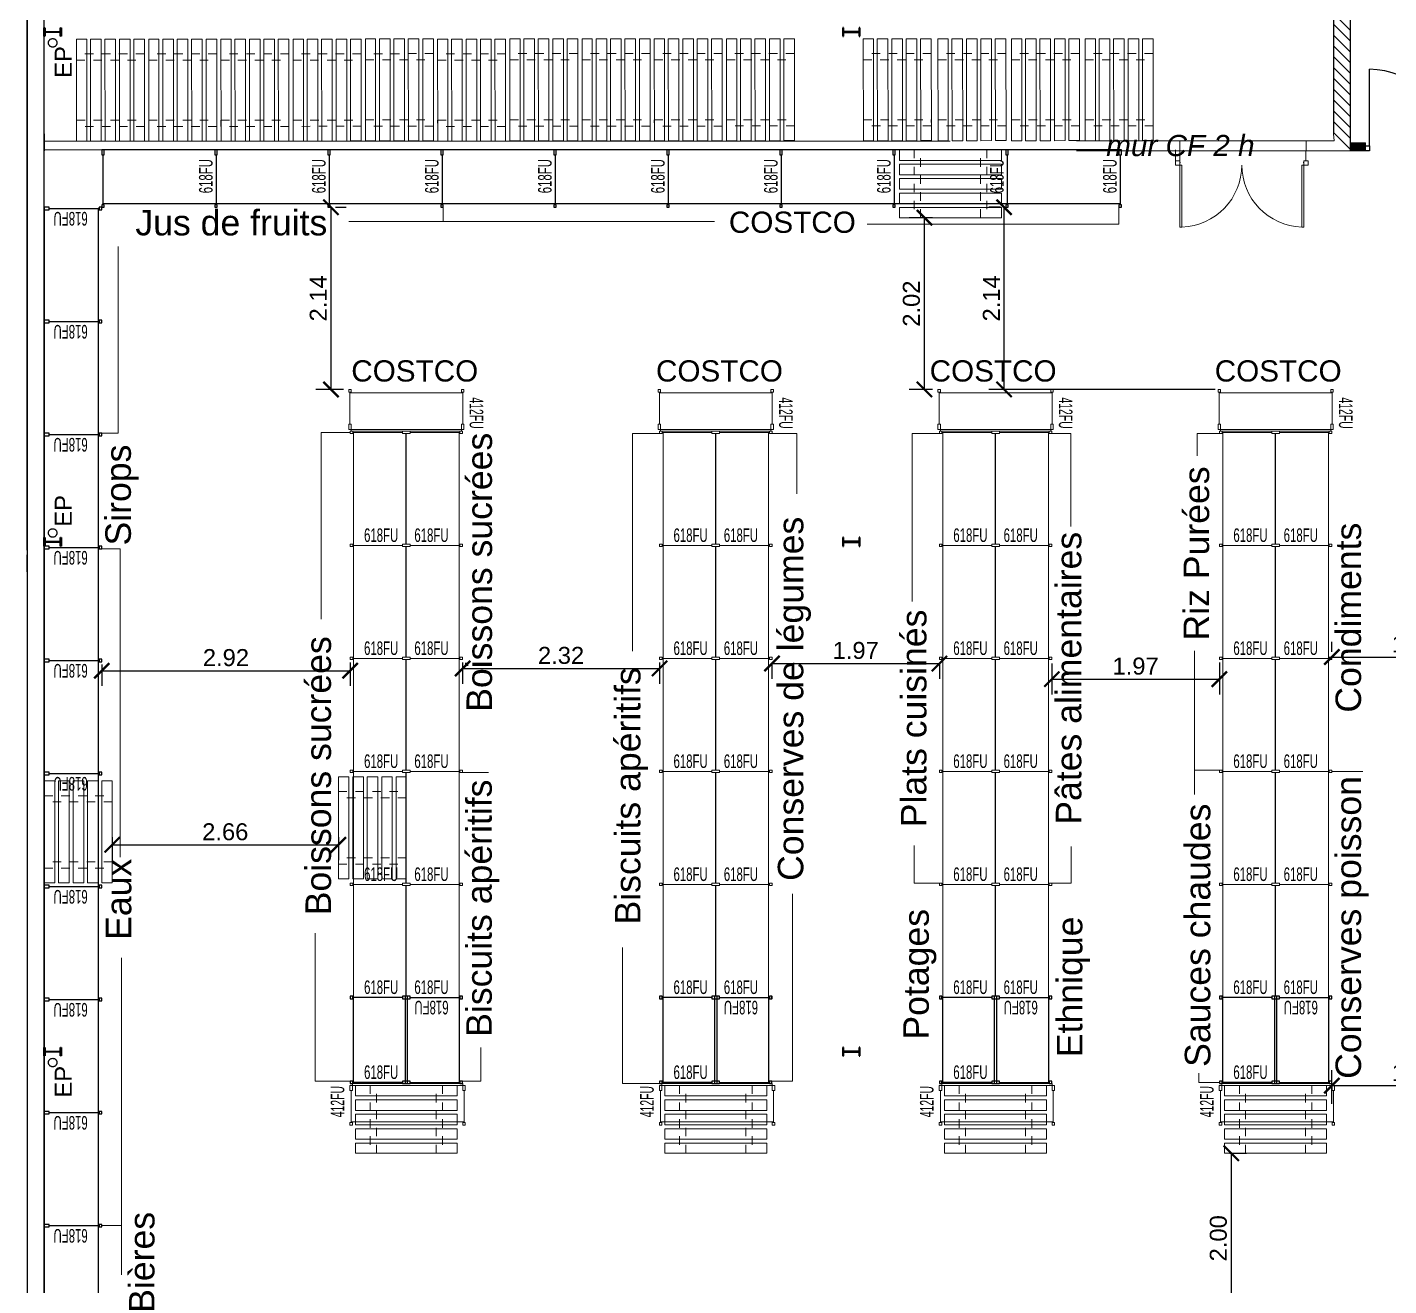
# Model space of a CAD drawing. Header units: millimetres. Extents: x 15590 to 15992, y 1055 to 1132.
# Drawn here: x 15840.9 to 15856.93, y 1093.7 to 1108.51 of the extents above; entities that cross this region are included whole.
import ezdxf
from ezdxf.enums import TextEntityAlignment as Align

# ---------------------------------------------------------------- set-up
doc = ezdxf.new("R2010")
doc.units = ezdxf.units.MM
doc.header["$MEASUREMENT"] = 0
doc.linetypes.add('CACHE2', pattern=[0.1875, 0.125, -0.0625])
doc.linetypes.add('Tirets', pattern=[0.004586, 0.002822, -0.001764])
doc.layers.get('0').update_dxf_attribs({"lineweight": 9})
doc.layers.add('DM cloison', color=7, linetype='Continuous', lineweight=9)
doc.layers.add('DM porte', color=7, linetype='Continuous', lineweight=9)
for name, color, linetype in [('EP', 7, 'Continuous'), ('FAMILLES', 8, 'Continuous'), ('GOND', 6, 'Continuous'), ('gondole', 6, 'Continuous'), ('Gondoles.VETTI', 7, 'Continuous'), ('Mobilier', 252, 'Continuous'), ('murs exterieurs.P', 7, 'Continuous'), ('murs interieurs.P', 7, 'Continuous'), ('structure', 7, 'Continuous'), ('texte.VETTI', 7, 'Continuous')]:
    doc.layers.add(name, color=color, linetype=linetype)
doc.layers.add('FACADES_Stylo_No__88', color=7, linetype='Continuous', lineweight=9, true_color=0xfb03ff)
doc.styles.add('Arial', font='arial.ttf')
doc.styles.add('Arial Narrow', font='ARIALN.TTF', dxfattribs={"height": 0.3})
doc.styles.add('GENERATED_STYLE_2', font='')
doc.styles.add('GENERATED_STYLE_3', font='')
doc.styles.get("Standard").update_dxf_attribs({"font": 'swiss.ttf', "height": 0.2})
doc.styles.add('STYLE_GENERE_1', font='arial.ttf')
doc.styles.get('GENERATED_STYLE_2').set_extended_font_data('Arial Occidental')
doc.styles.get('GENERATED_STYLE_3').set_extended_font_data('Arial Occidental', italic=True)
doc.dimstyles.get("Standard").update_dxf_attribs({"dimtxt": 0.2, "dimasz": 0.18, "dimexe": 0.18, "dimexo": 0.0625, "dimgap": 0.05, "dimtad": 1, "dimzin": 4, "dimdsep": 46, "dimtxsty": 'Standard', "dimblk": 'ARCHTICK', "dimcen": 0.09, "dimadec": 0, "dimazin": 0, "dimtfac": 1, "dimtofl": 0, "dimtmove": 0, "dimatfit": 3, "dimfxl": 1, "dimtolj": 1, "dimtzin": 0, "dimarcsym": 0})

# ---------------------------------------------------------------- blocks, each defined once
blk = doc.blocks.new('*U48')
at = {"layer": 'DM cloison'}
blk.add_hatch(color=2, dxfattribs=at).paths.add_polyline_path([(0, 96), (0, 0), (177, 0), (177, 96)])
blk.add_lwpolyline([(0, 0), (177, 0), (177, 96), (0, 96)], close=True, dxfattribs=at)
blk = doc.blocks.new('2P618X133')
at = {"color": 6}
for points in [[(-0.621, 1.345), (-0.631, 1.345), (-0.631, 1.36), (-0.662, 1.36), (-0.662, 1.33), (-0.631, 1.33), (-0.631, 1.345), (-0.621, 1.345)], [(-0.045, 1.345), (-0.621, 1.345)], [(-0.621, 0.015), (-0.621, 1.345)], [(0.045, 1.345), (0.621, 1.345)], [(0.621, 1.345), (0.631, 1.345), (0.631, 1.36), (0.662, 1.36), (0.662, 1.33), (0.631, 1.33), (0.631, 1.345), (0.621, 1.345)], [(0.621, 0.015), (0.621, 1.345)], [(-0.621, 0.015), (-0.631, 0.015), (-0.631, 0.03), (-0.662, 0.03), (-0.662, 0), (-0.631, 0), (-0.631, 0.015), (-0.621, 0.015)], [(-0.045, 0.015), (-0.621, 0.015)], [(0.045, 0.015), (0.621, 0.015)], [(0.621, 0.015), (0.631, 0.015), (0.631, 0.03), (0.662, 0.03), (0.662, 0), (0.631, 0), (0.631, 0.015), (0.621, 0.015)]]:
    blk.add_lwpolyline(points, dxfattribs=at)
for points in [[(-0.045, 1.33), (0.045, 1.33), (0.045, 1.36), (-0.045, 1.36)], [(-0.045, 0), (0.045, 0), (0.045, 0.03), (-0.045, 0.03)]]:
    blk.add_lwpolyline(points, close=True, dxfattribs=at)
at = {"color": 7, "lineweight": 25}
blk.add_lwpolyline([(0, 0.03), (0, 1.33)], dxfattribs=at)
blk.add_lwpolyline([(0, 0.03), (0, 1.33)], dxfattribs=at)
at = {"color": 151, "lineweight": 15, "width": 0.6}
for p in [(-0.095, 0.135), (0.497, 0.135)]:
    blk.add_text('618FU', height=0.16, dxfattribs=at).set_placement(p, align=Align.MIDDLE_RIGHT)
blk = doc.blocks.new('_ArchTick')
at = {"color": 0, "linetype": 'ByBlock', "const_width": 0.15}
blk.add_lwpolyline([(-0.5, -0.5), (0.5, 0.5)], dxfattribs=at)
blk = doc.blocks.new('*D353')
at = {"color": 0, "lineweight": -2, "transparency": 16777216}
for p, q in [((15856.257, 1095.839), (15856.257, 1096.233)), ((15858.213, 1095.839), (15858.213, 1096.233)), ((15856.257, 1096.053), (15858.213, 1096.053))]:
    blk.add_line(p, q, dxfattribs=at)
at = {"layer": 'DEFPOINTS', "color": 0, "transparency": 16777216}
for p in [(15858.213, 1096.053), (15856.257, 1095.776), (15858.213, 1095.776)]:
    blk.add_point(p, dxfattribs=at)
at = {"color": 0, "lineweight": -2, "transparency": 16777216, "xscale": 0.18, "yscale": 0.18, "zscale": 0.18, "rotation": 180}
blk.add_blockref('_ArchTick', (15856.257, 1096.053), dxfattribs=at)
at = {"color": 0, "lineweight": -2, "transparency": 16777216, "xscale": 0.18, "yscale": 0.18, "zscale": 0.18}
blk.add_blockref('_ArchTick', (15858.213, 1096.053), dxfattribs=at)
at = {"color": 0, "transparency": 16777216, "insert": (15857.235, 1096.205), "char_height": 0.2, "attachment_point": 5}
blk.add_mtext('\\A1;1.96', dxfattribs=at)
blk = doc.blocks.new('*U16')
at = {"layer": 'DM porte'}
for p, q in [((0, 0), (-50, 0)), ((0, -50), (0, 0)), ((-1560, 0), (-1510, 0)), ((-1560, -50), (-1560, 0)), ((-1510, -50), (-1560, -50)), ((-1510, 0), (-1510, -50)), ((-1510, -15), (-1505, -15)), ((-1505, -25), (-1510, -25)), ((-1510, -50), (-1510, -780)), ((-1510, -50), (-1485, -50)), ((-1505, -15), (-1505, -25)), ((-1485, -50), (-1485, -780)), ((-75, -50), (-75, -780)), ((-50, -50), (-75, -50)), ((-50, -15), (-55, -15)), ((-55, -15), (-55, -25)), ((-55, -25), (-50, -25)), ((-50, 0), (-50, -50)), ((-50, -50), (-50, -780)), ((-50, -50), (0, -50)), ((-1485, -780), (-1510, -780)), ((-75, -780), (-50, -780))]:
    blk.add_line(p, q, dxfattribs=at)
for centre, start, end in [((-1510, -50), 271.9626, 0), ((-50, -50), 180, 268.0374)]:
    blk.add_arc(centre, 730, start, end, dxfattribs=at)
blk = doc.blocks.new('A$C29413FD8')
at = {"layer": 'Mobilier', "color": 34, "linetype": 'Continuous', "lineweight": 9}
for p, q in [((0.125, 1.2), (0, 1.2)), ((0, 1.2), (0, 0)), ((0.125, 1.2), (0.125, 0)), ((0.295, 1.2), (0.17, 1.2)), ((0.17, 1.2), (0.17, 0)), ((0.295, 1.2), (0.295, 0)), ((0.465, 1.2), (0.34, 1.2)), ((0.34, 1.2), (0.34, 0)), ((0.465, 1.2), (0.465, 0)), ((0.635, 1.2), (0.51, 1.2)), ((0.51, 1.2), (0.51, 0)), ((0.635, 1.2), (0.635, 0)), ((0.8, 1.2), (0.68, 1.2)), ((0.68, 1.2), (0.68, 0)), ((0.8, 0), (0.8, 1.2)), ((0, 0), (0.125, 0)), ((0.17, 0), (0.295, 0)), ((0.34, 0), (0.465, 0)), ((0.51, 0), (0.635, 0)), ((0.68, 0), (0.8, 0))]:
    blk.add_line(p, q, dxfattribs=at)
at = {"layer": 'Mobilier', "color": 34, "linetype": 'CACHE2', "lineweight": 9, "ltscale": 0.8}
for points in [[(0, 1.027), (0.8, 1.027), (0.8, 0.953), (0, 0.953)], [(0, 0.173), (0.8, 0.173), (0.8, 0.247), (0, 0.247)]]:
    blk.add_lwpolyline(points, close=True, dxfattribs=at)
blk = doc.blocks.new('A$C72C830AC')
at = {"layer": 'GOND', "color": 7, "lineweight": 25}
blk.add_lwpolyline([(0, 1.03), (0, 0.03)], dxfattribs=at)
at = {"layer": 'GOND'}
for points in [[(0.06, 1.03), (0, 1.03), (0, 1), (0.06, 1)], [(0.06, 0.03), (0, 0.03), (0, 0), (0.06, 0)]]:
    blk.add_lwpolyline(points, close=True, dxfattribs=at)
for points in [[(0.06, 1.015), (0.636, 1.015)], [(0.636, 1.015), (0.646, 1.015), (0.646, 1), (0.676, 1), (0.676, 1.03), (0.646, 1.03), (0.646, 1.015), (0.636, 1.015)], [(0.636, 1.015), (0.636, 0.015)], [(0.06, 0.015), (0.636, 0.015)], [(0.636, 0.015), (0.646, 0.015), (0.646, 0), (0.676, 0), (0.676, 0.03), (0.646, 0.03), (0.646, 0.015), (0.636, 0.015)]]:
    blk.add_lwpolyline(points, dxfattribs=at)
at = {"color": 151, "lineweight": 15, "width": 0.6}
blk.add_text('618FU', height=0.16, rotation=180, dxfattribs=at).set_placement((0.11, 0.895), align=Align.MIDDLE_RIGHT)
blk = doc.blocks.new('M618FU-1330')
for points in [[(-0.637, 1.345), (-0.647, 1.345), (-0.647, 1.36), (-0.677, 1.36), (-0.677, 1.33), (-0.647, 1.33), (-0.647, 1.345), (-0.637, 1.345)], [(-0.06, 1.345), (-0.637, 1.345)], [(-0.636, 0.015), (-0.636, 1.345)], [(-0.637, 0.015), (-0.647, 0.015), (-0.647, 0.03), (-0.677, 0.03), (-0.677, 0), (-0.647, 0), (-0.647, 0.015), (-0.637, 0.015)], [(-0.06, 0.015), (-0.637, 0.015)]]:
    blk.add_lwpolyline(points)
for points in [[(-0.06, 1.33), (0, 1.33), (0, 1.36), (-0.06, 1.36)], [(-0.06, 0), (0, 0), (0, 0.03), (-0.06, 0.03)]]:
    blk.add_lwpolyline(points, close=True)
at = {"color": 7, "lineweight": 25}
blk.add_lwpolyline([(0, 0.03), (0, 1.33)], dxfattribs=at)
at = {"color": 151, "lineweight": 15, "width": 0.6}
blk.add_text('618FU', height=0.16, dxfattribs=at).set_placement((-0.11, 0.135), align=Align.MIDDLE_RIGHT)
blk = doc.blocks.new('*D375')
at = {"color": 0, "lineweight": -2, "transparency": 16777216}
for p, q in [((15852.357, 1106.39), (15852.22, 1106.39)), ((15852.4, 1104.246), (15852.4, 1106.39)), ((15854.883, 1104.246), (15852.22, 1104.246))]:
    blk.add_line(p, q, dxfattribs=at)
at = {"layer": 'DEFPOINTS', "color": 0, "transparency": 16777216}
for p in [(15852.4, 1106.39), (15852.42, 1106.39), (15854.946, 1104.246)]:
    blk.add_point(p, dxfattribs=at)
at = {"color": 0, "lineweight": -2, "transparency": 16777216, "xscale": 0.18, "yscale": 0.18, "zscale": 0.18}
for p, rotation in [((15852.4, 1106.39), 90), ((15852.4, 1104.246), 270)]:
    blk.add_blockref('_ArchTick', p, dxfattribs=dict(at, rotation=rotation))
at = {"color": 0, "transparency": 16777216, "insert": (15852.25, 1105.318), "char_height": 0.2, "attachment_point": 5, "rotation": 90}
blk.add_mtext('\\A1;2.14', dxfattribs=at)
blk = doc.blocks.new('*D378')
at = {"color": 0, "lineweight": -2, "transparency": 16777216}
for p, q in [((15844.478, 1106.39), (15844.478, 1104.246)), ((15844.532, 1106.39), (15844.658, 1106.39)), ((15844.624, 1104.246), (15844.298, 1104.246))]:
    blk.add_line(p, q, dxfattribs=at)
at = {"layer": 'DEFPOINTS', "color": 0, "transparency": 16777216}
for p in [(15844.47, 1106.39), (15844.478, 1104.246), (15844.687, 1104.246)]:
    blk.add_point(p, dxfattribs=at)
at = {"color": 0, "lineweight": -2, "transparency": 16777216, "xscale": 0.18, "yscale": 0.18, "zscale": 0.18}
for p, rotation in [((15844.478, 1106.39), 90), ((15844.478, 1104.246), 270)]:
    blk.add_blockref('_ArchTick', p, dxfattribs=dict(at, rotation=rotation))
at = {"color": 0, "transparency": 16777216, "insert": (15844.328, 1105.318), "char_height": 0.2, "attachment_point": 5, "rotation": 90}
blk.add_mtext('\\A1;2.14', dxfattribs=at)
blk = doc.blocks.new('*D358')
at = {"color": 0, "lineweight": -2, "transparency": 16777216}
for p, q in [((15844.704, 1101.034), (15844.704, 1100.756)), ((15841.78, 1101.008), (15841.78, 1100.756)), ((15841.78, 1100.936), (15844.704, 1100.936))]:
    blk.add_line(p, q, dxfattribs=at)
at = {"layer": 'DEFPOINTS', "color": 0, "transparency": 16777216}
for p in [(15841.78, 1101.07), (15844.704, 1101.096), (15844.704, 1100.936)]:
    blk.add_point(p, dxfattribs=at)
at = {"color": 0, "lineweight": -2, "transparency": 16777216, "xscale": 0.18, "yscale": 0.18, "zscale": 0.18, "rotation": 180}
blk.add_blockref('_ArchTick', (15841.78, 1100.936), dxfattribs=at)
at = {"color": 0, "lineweight": -2, "transparency": 16777216, "xscale": 0.18, "yscale": 0.18, "zscale": 0.18}
blk.add_blockref('_ArchTick', (15844.704, 1100.936), dxfattribs=at)
at = {"color": 0, "transparency": 16777216, "insert": (15843.242, 1101.089), "char_height": 0.2, "attachment_point": 5}
blk.add_mtext('\\A1;2.92', dxfattribs=at)
blk = doc.blocks.new('*D359')
at = {"color": 0, "lineweight": -2, "transparency": 16777216}
for p, q in [((15846.027, 1101.034), (15846.027, 1100.782)), ((15848.345, 1101.034), (15848.345, 1100.782)), ((15846.027, 1100.962), (15848.345, 1100.962))]:
    blk.add_line(p, q, dxfattribs=at)
at = {"layer": 'DEFPOINTS', "color": 0, "transparency": 16777216}
for p in [(15846.027, 1101.096), (15848.345, 1101.096), (15848.345, 1100.962)]:
    blk.add_point(p, dxfattribs=at)
at = {"color": 0, "lineweight": -2, "transparency": 16777216, "xscale": 0.18, "yscale": 0.18, "zscale": 0.18, "rotation": 180}
blk.add_blockref('_ArchTick', (15846.027, 1100.962), dxfattribs=at)
at = {"color": 0, "lineweight": -2, "transparency": 16777216, "xscale": 0.18, "yscale": 0.18, "zscale": 0.18}
blk.add_blockref('_ArchTick', (15848.345, 1100.962), dxfattribs=at)
at = {"color": 0, "transparency": 16777216, "insert": (15847.186, 1101.115), "char_height": 0.2, "attachment_point": 5}
blk.add_mtext('\\A1;2.32', dxfattribs=at)
blk = doc.blocks.new('*D360')
at = {"color": 0, "lineweight": -2, "transparency": 16777216}
for p, q in [((15849.668, 1101.034), (15849.668, 1100.84)), ((15849.668, 1101.02), (15851.639, 1101.02)), ((15851.639, 1101.019), (15851.639, 1100.84))]:
    blk.add_line(p, q, dxfattribs=at)
at = {"layer": 'DEFPOINTS', "color": 0, "transparency": 16777216}
for p in [(15849.668, 1101.096), (15851.639, 1101.081), (15851.639, 1101.02)]:
    blk.add_point(p, dxfattribs=at)
at = {"color": 0, "lineweight": -2, "transparency": 16777216, "xscale": 0.18, "yscale": 0.18, "zscale": 0.18, "rotation": 180}
blk.add_blockref('_ArchTick', (15849.668, 1101.02), dxfattribs=at)
at = {"color": 0, "lineweight": -2, "transparency": 16777216, "xscale": 0.18, "yscale": 0.18, "zscale": 0.18}
blk.add_blockref('_ArchTick', (15851.639, 1101.02), dxfattribs=at)
at = {"color": 0, "transparency": 16777216, "insert": (15850.654, 1101.173), "char_height": 0.2, "attachment_point": 5}
blk.add_mtext('\\A1;1.97', dxfattribs=at)
blk = doc.blocks.new('*D361')
at = {"color": 0, "lineweight": -2, "transparency": 16777216}
for p, q in [((15852.962, 1101.019), (15852.962, 1100.656)), ((15854.934, 1101.034), (15854.934, 1100.656)), ((15852.962, 1100.836), (15854.934, 1100.836))]:
    blk.add_line(p, q, dxfattribs=at)
at = {"layer": 'DEFPOINTS', "color": 0, "transparency": 16777216}
for p in [(15852.962, 1101.081), (15854.934, 1101.096), (15854.934, 1100.836)]:
    blk.add_point(p, dxfattribs=at)
at = {"color": 0, "lineweight": -2, "transparency": 16777216, "xscale": 0.18, "yscale": 0.18, "zscale": 0.18, "rotation": 180}
blk.add_blockref('_ArchTick', (15852.962, 1100.836), dxfattribs=at)
at = {"color": 0, "lineweight": -2, "transparency": 16777216, "xscale": 0.18, "yscale": 0.18, "zscale": 0.18}
blk.add_blockref('_ArchTick', (15854.934, 1100.836), dxfattribs=at)
at = {"color": 0, "transparency": 16777216, "insert": (15853.948, 1100.989), "char_height": 0.2, "attachment_point": 5}
blk.add_mtext('\\A1;1.97', dxfattribs=at)
blk = doc.blocks.new('*D362')
at = {"color": 0, "lineweight": -2, "transparency": 16777216}
for p, q in [((15856.257, 1101.159), (15856.257, 1101.276)), ((15858.213, 1101.159), (15858.213, 1101.276)), ((15856.257, 1101.096), (15858.213, 1101.096))]:
    blk.add_line(p, q, dxfattribs=at)
at = {"layer": 'DEFPOINTS', "color": 0, "transparency": 16777216}
for p in [(15856.257, 1101.096), (15858.213, 1101.096), (15858.213, 1101.096)]:
    blk.add_point(p, dxfattribs=at)
at = {"color": 0, "lineweight": -2, "transparency": 16777216, "xscale": 0.18, "yscale": 0.18, "zscale": 0.18, "rotation": 180}
blk.add_blockref('_ArchTick', (15856.257, 1101.096), dxfattribs=at)
at = {"color": 0, "lineweight": -2, "transparency": 16777216, "xscale": 0.18, "yscale": 0.18, "zscale": 0.18}
blk.add_blockref('_ArchTick', (15858.213, 1101.096), dxfattribs=at)
at = {"color": 0, "transparency": 16777216, "insert": (15857.235, 1101.249), "char_height": 0.2, "attachment_point": 5}
blk.add_mtext('\\A1;1.96', dxfattribs=at)
blk = doc.blocks.new('*D365')
at = {"color": 0, "lineweight": -2, "transparency": 16777216}
for p, q in [((15841.903, 1098.975), (15841.903, 1098.707)), ((15844.565, 1098.975), (15844.565, 1098.707)), ((15841.903, 1098.887), (15844.565, 1098.887))]:
    blk.add_line(p, q, dxfattribs=at)
at = {"layer": 'DEFPOINTS', "color": 0, "transparency": 16777216}
for p in [(15841.903, 1099.038), (15844.565, 1099.038), (15844.565, 1098.887)]:
    blk.add_point(p, dxfattribs=at)
at = {"color": 0, "lineweight": -2, "transparency": 16777216, "xscale": 0.18, "yscale": 0.18, "zscale": 0.18, "rotation": 180}
blk.add_blockref('_ArchTick', (15841.903, 1098.887), dxfattribs=at)
at = {"color": 0, "lineweight": -2, "transparency": 16777216, "xscale": 0.18, "yscale": 0.18, "zscale": 0.18}
blk.add_blockref('_ArchTick', (15844.565, 1098.887), dxfattribs=at)
at = {"color": 0, "transparency": 16777216, "insert": (15843.234, 1099.039), "char_height": 0.2, "attachment_point": 5}
blk.add_mtext('\\A1;2.66', dxfattribs=at)
blk = doc.blocks.new('TG412')
at = {"layer": 'FACADES_Stylo_No__88', "linetype": 'Continuous'}
for p, q in [((-0.02, 0.678), (-0.08, 0.678)), ((-0.08, 0.649), (-0.08, 0.678)), ((-0.08, 0.649), (-0.02, 0.649)), ((-0.02, 0.649), (-0.02, 0.678)), ((0, 0.649), (-0.02, 0.649)), ((-0.02, 0.649), (-0.02, -0.649)), ((0, 0.649), (0, -0.649)), ((-0.08, -0.678), (-0.08, -0.649)), ((-0.08, -0.649), (-0.02, -0.649)), ((-0.02, -0.678), (-0.08, -0.678)), ((-0.02, -0.649), (-0.02, -0.678)), ((-0.02, -0.649), (0, -0.649))]:
    blk.add_line(p, q, dxfattribs=at)
at = {"layer": 'FACADES_Stylo_No__88', "linetype": 'Continuous', "flags": 128}
for points in [[(-0.45, 0.664), (-0.459, 0.664), (-0.459, 0.649), (-0.489, 0.649), (-0.489, 0.678), (-0.459, 0.678), (-0.459, 0.664)], [(-0.45, -0.664), (-0.459, -0.664), (-0.459, -0.678), (-0.489, -0.678), (-0.489, -0.649), (-0.459, -0.649), (-0.459, -0.664)]]:
    blk.add_lwpolyline(points, close=True, dxfattribs=at)
for points in [[(-0.08, 0.664), (-0.45, 0.664)], [(-0.449, 0.664), (-0.449, -0.664)], [(-0.08, -0.664), (-0.45, -0.664)]]:
    blk.add_lwpolyline(points, dxfattribs=at)
at = {"color": 151, "linetype": 'Continuous', "insert": (-0.028, 0.824), "char_height": 0.15965, "attachment_point": 6, "style": 'STYLE_GENERE_1'}
blk.add_mtext('\\A1;{\\W0.550000x;\\fArial|b0|i0|c0|p34;412FU}', dxfattribs=at)
blk = doc.blocks.new('*D397')
at = {"color": 0, "lineweight": -2, "transparency": 16777216}
for p, q in [((15855.058, 1095.256), (15855.254, 1095.256)), ((15855.074, 1095.256), (15855.074, 1093.256)), ((15855.01, 1093.256), (15855.254, 1093.256))]:
    blk.add_line(p, q, dxfattribs=at)
at = {"layer": 'DEFPOINTS', "color": 0, "transparency": 16777216}
for p in [(15854.996, 1095.256), (15854.947, 1093.256), (15855.074, 1093.256)]:
    blk.add_point(p, dxfattribs=at)
at = {"color": 0, "lineweight": -2, "transparency": 16777216, "xscale": 0.18, "yscale": 0.18, "zscale": 0.18}
for p, rotation in [((15855.074, 1095.256), 90), ((15855.074, 1093.256), 270)]:
    blk.add_blockref('_ArchTick', p, dxfattribs=dict(at, rotation=rotation))
at = {"color": 0, "transparency": 16777216, "insert": (15854.922, 1094.256), "char_height": 0.2, "attachment_point": 5, "rotation": 90}
blk.add_mtext('\\A1;2.00', dxfattribs=at)
blk = doc.blocks.new('*D401')
at = {"color": 0, "lineweight": -2, "transparency": 16777216}
for p, q in [((15851.559, 1106.267), (15851.283, 1106.267)), ((15851.463, 1104.246), (15851.463, 1106.267)), ((15851.559, 1104.246), (15851.283, 1104.246))]:
    blk.add_line(p, q, dxfattribs=at)
at = {"layer": 'DEFPOINTS', "color": 0, "transparency": 16777216}
for p in [(15851.463, 1106.267), (15851.622, 1106.267), (15851.622, 1104.246)]:
    blk.add_point(p, dxfattribs=at)
at = {"color": 0, "lineweight": -2, "transparency": 16777216, "xscale": 0.18, "yscale": 0.18, "zscale": 0.18}
for p, rotation in [((15851.463, 1106.267), 90), ((15851.463, 1104.246), 270)]:
    blk.add_blockref('_ArchTick', p, dxfattribs=dict(at, rotation=rotation))
at = {"color": 0, "transparency": 16777216, "insert": (15851.31, 1105.256), "char_height": 0.2, "attachment_point": 5, "rotation": 90}
blk.add_mtext('\\A1;2.02', dxfattribs=at)

msp = doc.modelspace()

# ---------------------------------------------------------------- hatches: boundary and pattern name
at = {"layer": 'murs interieurs.P', "linetype": 'Continuous', "ltscale": 1000}
h = msp.add_hatch(dxfattribs=at)
h.set_pattern_fill('BRIQUES_DE_PAREMENT_0005', color=256, scale=0.1, angle=90, style=0, pattern_type=2)
h.set_pattern_definition([(135, (15832.56519, 1074.85421), (-0.06363961, -0.06363961), [])])
h.paths.add_polyline_path([(15856.478, 1107.054), (15856.478, 1115.353), (15856.278, 1115.353), (15856.278, 1107.254)], flags=0)

# ---------------------------------------------------------------- linework, layer by layer
for p, q in [((15850.97, 1107.169), (15841.103, 1107.169)), ((15850.97, 1107.169), (15851.765, 1107.169)), ((15856.285, 1107.17), (15853.254, 1107.17)), ((15854.468, 1106.937), (15854.468, 1107.169)), ((15855.957, 1107.17), (15855.953, 1106.937)), ((15856.278, 1107.254), (15856.285, 1107.17)), ((15851.715, 1107.067), (15841.103, 1107.067)), ((15853.252, 1107.054), (15856.478, 1107.054)), ((15854.418, 1106.937), (15854.418, 1107.067)), ((15856.478, 1107.054), (15856.278, 1107.054)), ((15856.478, 1107.054), (15856.478, 1107.054)), ((15845.8, 1106.39), (15845.8, 1106.222)), ((15853.75, 1106.39), (15853.75, 1106.191)), ((15845.8, 1106.222), (15844.689, 1106.222)), ((15845.8, 1106.222), (15848.991, 1106.222)), ((15853.75, 1106.191), (15850.788, 1106.191)), ((15841.975, 1103.73), (15841.975, 1105.929)), ((15844.704, 1103.741), (15844.361, 1103.741)), ((15844.361, 1103.741), (15844.361, 1101.541)), ((15841.75, 1103.73), (15841.975, 1103.73)), ((15848.345, 1103.726), (15848.026, 1103.726)), ((15848.026, 1103.726), (15848.026, 1101.164)), ((15849.668, 1103.726), (15849.962, 1103.726)), ((15849.962, 1103.726), (15849.962, 1103.019)), ((15851.639, 1103.726), (15851.32, 1103.726)), ((15851.32, 1103.726), (15851.32, 1101.752)), ((15852.962, 1103.726), (15853.185, 1103.726)), ((15853.185, 1103.726), (15853.185, 1102.633)), ((15854.934, 1103.726), (15854.672, 1103.726)), ((15854.672, 1103.726), (15854.672, 1103.463)), ((15841.78, 1102.37), (15841.996, 1102.37)), ((15841.996, 1102.37), (15841.996, 1098.743)), ((15854.643, 1099.766), (15854.643, 1101.168)), ((15854.643, 1101.168), (15854.643, 1099.48)), ((15846.012, 1099.736), (15846.331, 1099.736)), ((15854.934, 1099.766), (15854.643, 1099.766)), ((15856.257, 1099.751), (15856.621, 1099.751)), ((15851.34, 1098.436), (15851.34, 1098.878)), ((15853.19, 1098.436), (15853.19, 1098.867)), ((15849.909, 1096.106), (15849.909, 1098.309)), ((15851.639, 1098.436), (15851.34, 1098.436)), ((15852.962, 1098.436), (15853.19, 1098.436)), ((15844.294, 1096.106), (15844.294, 1097.847)), ((15847.91, 1096.076), (15847.91, 1097.679)), ((15842.013, 1094.405), (15842.013, 1097.558)), ((15846.24, 1096.106), (15846.24, 1096.502)), ((15844.719, 1096.106), (15844.294, 1096.106)), ((15846.027, 1096.106), (15846.24, 1096.106)), ((15848.345, 1096.076), (15847.91, 1096.076)), ((15849.668, 1096.106), (15849.909, 1096.106)), ((15854.692, 1096.091), (15854.692, 1096.2)), ((15854.934, 1096.091), (15854.692, 1096.091)), ((15841.78, 1094.405), (15842.013, 1094.405)), ((15842.013, 1094.405), (15842.013, 1093.825))]:
    msp.add_line(p, q)
at = {"layer": 'EP', "linetype": 'Tirets', "ltscale": 1000}
for centre in [(15841.203, 1108.325), (15841.203, 1102.557), (15841.203, 1096.324)]:
    msp.add_circle(centre, 0.05, dxfattribs=at)
at = {"layer": 'Gondoles.VETTI', "linetype": 'Continuous', "ltscale": 1000}
for p, q in [((15841.103, 1106.054), (15841.103, 1071.474)), ((15841.103, 1071.474), (15841.103, 1106.054))]:
    msp.add_line(p, q, dxfattribs=at)
at = {"layer": 'murs exterieurs.P', "linetype": 'Continuous', "ltscale": 1000}
for p, q in [((15856.699, 1107.114), (15856.699, 1108.014)), ((15856.639, 1107.114), (15856.699, 1107.114)), ((15856.699, 1107.114), (15856.699, 1107.054)), ((15856.699, 1107.054), (15856.639, 1107.054))]:
    msp.add_line(p, q, dxfattribs=at)
at = {"layer": 'murs exterieurs.P', "linetype": 'Continuous', "ltscale": 1000, "flags": 128}
for points in [[(15840.903, 1115.353), (15840.903, 1070.704)], [(15841.103, 1070.704), (15841.103, 1115.353)]]:
    msp.add_lwpolyline(points, dxfattribs=at)
at = {"layer": 'murs exterieurs.P', "linetype": 'Continuous', "ltscale": 1000}
msp.add_arc((15856.699, 1107.114), 0.9, 0, 90, dxfattribs=at)
at = {"layer": 'murs interieurs.P', "linetype": 'Continuous', "ltscale": 1000, "flags": 128}
for points in [[(15856.278, 1115.353), (15856.278, 1107.254)], [(15856.478, 1107.054), (15856.478, 1115.353)], [(15840.903, 1102.355), (15840.903, 1111.956)], [(15841.103, 1107.254), (15841.103, 1107.054)], [(15840.903, 1102.1), (15840.903, 1102.3)]]:
    msp.add_lwpolyline(points, dxfattribs=at)
at = {"layer": 'structure', "color": 160, "linetype": 'Continuous', "lineweight": 35, "ltscale": 1000}
for p, q in [((15841.103, 1108.503), (15841.112, 1108.503)), ((15841.103, 1108.403), (15841.103, 1108.503)), ((15841.112, 1108.403), (15841.103, 1108.403)), ((15841.112, 1108.503), (15841.112, 1108.462)), ((15841.112, 1108.445), (15841.112, 1108.403)), ((15841.117, 1108.456), (15841.289, 1108.456)), ((15841.289, 1108.451), (15841.117, 1108.451)), ((15841.295, 1108.462), (15841.295, 1108.503)), ((15841.295, 1108.503), (15841.303, 1108.503)), ((15841.295, 1108.403), (15841.295, 1108.445)), ((15841.303, 1108.403), (15841.295, 1108.403)), ((15841.303, 1108.503), (15841.303, 1108.403)), ((15850.512, 1108.503), (15850.503, 1108.503)), ((15850.503, 1108.503), (15850.503, 1108.403)), ((15850.503, 1108.403), (15850.512, 1108.403)), ((15850.512, 1108.462), (15850.512, 1108.503)), ((15850.512, 1108.403), (15850.512, 1108.445)), ((15850.689, 1108.456), (15850.517, 1108.456)), ((15850.517, 1108.451), (15850.689, 1108.451)), ((15850.703, 1108.503), (15850.695, 1108.503)), ((15850.695, 1108.503), (15850.695, 1108.462)), ((15850.695, 1108.445), (15850.695, 1108.403)), ((15850.695, 1108.403), (15850.703, 1108.403)), ((15850.703, 1108.403), (15850.703, 1108.503)), ((15841.103, 1102.503), (15841.112, 1102.503)), ((15841.103, 1102.403), (15841.103, 1102.503)), ((15841.112, 1102.503), (15841.112, 1102.461)), ((15841.295, 1102.461), (15841.295, 1102.503)), ((15841.295, 1102.503), (15841.303, 1102.503)), ((15841.303, 1102.503), (15841.303, 1102.403)), ((15850.512, 1102.503), (15850.503, 1102.503)), ((15850.503, 1102.503), (15850.503, 1102.403)), ((15850.512, 1102.461), (15850.512, 1102.503)), ((15850.703, 1102.503), (15850.695, 1102.503)), ((15850.695, 1102.503), (15850.695, 1102.461)), ((15850.703, 1102.403), (15850.703, 1102.503)), ((15841.112, 1102.403), (15841.103, 1102.403)), ((15841.112, 1102.444), (15841.112, 1102.403)), ((15841.117, 1102.455), (15841.289, 1102.455)), ((15841.289, 1102.45), (15841.117, 1102.45)), ((15841.295, 1102.403), (15841.295, 1102.444)), ((15841.303, 1102.403), (15841.295, 1102.403)), ((15850.503, 1102.403), (15850.512, 1102.403)), ((15850.512, 1102.403), (15850.512, 1102.444)), ((15850.689, 1102.455), (15850.517, 1102.455)), ((15850.517, 1102.45), (15850.689, 1102.45)), ((15850.695, 1102.444), (15850.695, 1102.403)), ((15850.695, 1102.403), (15850.703, 1102.403)), ((15841.103, 1096.502), (15841.112, 1096.502)), ((15841.103, 1096.402), (15841.103, 1096.502)), ((15841.112, 1096.402), (15841.103, 1096.402)), ((15841.112, 1096.502), (15841.112, 1096.46)), ((15841.112, 1096.443), (15841.112, 1096.402)), ((15841.117, 1096.455), (15841.289, 1096.455)), ((15841.289, 1096.449), (15841.117, 1096.449)), ((15841.295, 1096.46), (15841.295, 1096.502)), ((15841.295, 1096.502), (15841.303, 1096.502)), ((15841.295, 1096.402), (15841.295, 1096.443)), ((15841.303, 1096.402), (15841.295, 1096.402)), ((15841.303, 1096.502), (15841.303, 1096.402)), ((15850.512, 1096.502), (15850.503, 1096.502)), ((15850.503, 1096.502), (15850.503, 1096.402)), ((15850.503, 1096.402), (15850.512, 1096.402)), ((15850.512, 1096.46), (15850.512, 1096.502)), ((15850.512, 1096.402), (15850.512, 1096.443)), ((15850.689, 1096.455), (15850.517, 1096.455)), ((15850.689, 1096.455), (15850.517, 1096.455)), ((15850.517, 1096.449), (15850.689, 1096.449)), ((15850.517, 1096.449), (15850.689, 1096.449)), ((15850.703, 1096.502), (15850.695, 1096.502)), ((15850.695, 1096.502), (15850.695, 1096.46)), ((15850.695, 1096.443), (15850.695, 1096.402)), ((15850.695, 1096.402), (15850.703, 1096.402)), ((15850.703, 1096.402), (15850.703, 1096.502))]:
    msp.add_line(p, q, dxfattribs=at)
for centre, start, end in [((15841.117, 1108.462), 180, 270), ((15841.117, 1108.445), 90, 180), ((15841.289, 1108.462), 270, 0), ((15841.289, 1108.445), 0, 90), ((15850.517, 1108.462), 180, 270), ((15850.517, 1108.445), 90, 180), ((15850.689, 1108.462), 270, 0), ((15850.689, 1108.445), 0, 90), ((15841.117, 1102.461), 180, 270), ((15841.289, 1102.461), 270, 0), ((15850.517, 1102.461), 180, 270), ((15850.689, 1102.461), 270, 0), ((15841.117, 1102.444), 90, 180), ((15841.289, 1102.444), 0, 90), ((15850.517, 1102.444), 90, 180), ((15850.689, 1102.444), 0, 90), ((15841.117, 1096.46), 180, 270), ((15841.117, 1096.443), 90, 180), ((15841.289, 1096.46), 270, 0), ((15841.289, 1096.443), 0, 90), ((15850.517, 1096.46), 180, 270), ((15850.517, 1096.443), 90, 180), ((15850.689, 1096.46), 270, 0), ((15850.689, 1096.443), 0, 90)]:
    msp.add_arc(centre, 0.0056, start, end, dxfattribs=at)

# ---------------------------------------------------------------- block references
for name, p, rotation in [('A$C29413FD8', (15842.283, 1108.368), 180.046047387986), ('A$C29413FD8', (15843.133, 1108.369), 180.046047387986), ('A$C29413FD8', (15843.983, 1108.369), 180.046047387986), ('A$C29413FD8', (15844.833, 1108.37), 180.046047387986), ('A$C29413FD8', (15845.683, 1108.371), 180.046047387986), ('A$C29413FD8', (15846.533, 1108.369), 180.046047387986), ('A$C29413FD8', (15847.383, 1108.372), 180.046047387986), ('A$C29413FD8', (15848.233, 1108.373), 180.046047387986), ('A$C29413FD8', (15849.083, 1108.373), 180.046047387986), ('A$C29413FD8', (15849.933, 1108.374), 180.046047387986), ('A$C29413FD8', (15851.543, 1108.374), 180.046047387986), ('A$C29413FD8', (15852.422, 1108.374), 180.046047387986), ('A$C29413FD8', (15853.287, 1108.374), 180.046047387986), ('A$C29413FD8', (15854.154, 1108.374), 180.046047387986), ('A$C29413FD8', (15851.17, 1107.067), 269.9999999999999), ('TG412', (15845.365, 1103.756), 270), ('TG412', (15849.007, 1103.756), 270), ('TG412', (15852.3, 1103.756), 270), ('TG412', (15855.596, 1103.756), 270), ('TG412', (15845.38, 1096.076), 89.99999999999999), ('A$C29413FD8', (15844.765, 1096.056), 269.9999999999999), ('TG412', (15849.022, 1096.076), 89.99999999999999), ('A$C29413FD8', (15848.407, 1096.056), 269.9999999999999), ('TG412', (15852.315, 1096.076), 89.99999999999999), ('A$C29413FD8', (15851.7, 1096.056), 269.9999999999999), ('TG412', (15855.611, 1096.076), 89.99999999999999), ('A$C29413FD8', (15854.996, 1096.056), 269.9999999999999)]:
    msp.add_blockref(name, p, dxfattribs=dict(rotation=rotation))
for name, p in [('2P618X133', (15845.365, 1102.396)), ('2P618X133', (15849.007, 1102.396)), ('2P618X133', (15852.3, 1102.396)), ('2P618X133', (15855.596, 1102.396)), ('2P618X133', (15845.365, 1101.066)), ('2P618X133', (15849.007, 1101.066)), ('2P618X133', (15852.3, 1101.066)), ('2P618X133', (15855.596, 1101.066)), ('2P618X133', (15845.365, 1099.736)), ('2P618X133', (15849.007, 1099.736)), ('2P618X133', (15852.3, 1099.736)), ('2P618X133', (15855.596, 1099.736)), ('2P618X133', (15845.365, 1098.406)), ('2P618X133', (15849.007, 1098.406)), ('2P618X133', (15852.3, 1098.406)), ('2P618X133', (15855.596, 1098.406)), ('A$C29413FD8', (15841.103, 1098.438)), ('A$C29413FD8', (15844.565, 1098.486)), ('2P618X133', (15845.365, 1097.076)), ('2P618X133', (15849.007, 1097.076)), ('2P618X133', (15852.3, 1097.076)), ('2P618X133', (15855.596, 1097.076))]:
    msp.add_blockref(name, p)
at = {"layer": 'DM cloison', "xscale": 0.001, "yscale": 0.001, "zscale": 0.001}
for name, p in [('*U48', (15856.478, 1107.054)), ('*U16', (15855.978, 1106.937))]:
    msp.add_blockref(name, p, dxfattribs=at)
at = {"layer": 'FAMILLES', "color": 5, "rotation": 180}
for p in [(15845.38, 1097.106), (15849.022, 1097.106), (15852.315, 1097.106), (15855.611, 1097.106)]:
    msp.add_blockref('A$C72C830AC', p, dxfattribs=at)
at = {"layer": 'FAMILLES', "color": 5}
for p in [(15845.35, 1096.076), (15848.992, 1096.076), (15852.285, 1096.076), (15855.581, 1096.076)]:
    msp.add_blockref('A$C72C830AC', p, dxfattribs=at)
at = {"layer": 'gondole'}
for p, rotation in [((15843.14, 1107.067), 90), ((15844.47, 1107.067), 90), ((15845.8, 1107.067), 90), ((15847.13, 1107.067), 90), ((15848.46, 1107.067), 90), ((15849.79, 1107.067), 90), ((15851.12, 1107.067), 90), ((15852.45, 1107.067), 90), ((15853.78, 1107.067), 90), ((15841.103, 1106.39), 180), ((15841.103, 1105.06), 180), ((15841.103, 1103.73), 180), ((15841.103, 1102.4), 180), ((15841.103, 1101.07), 180), ((15841.103, 1099.74), 180), ((15841.103, 1098.41), 180), ((15841.103, 1097.08), 180), ((15841.103, 1095.75), 180), ((15841.103, 1094.42), 180)]:
    msp.add_blockref('M618FU-1330', p, dxfattribs=dict(at, rotation=rotation))

# ---------------------------------------------------------------- texts
at = {"color": 30, "char_height": 0.25, "width": 186.5934, "attachment_point": 2, "style": 'Arial Narrow'}
for insert in [(15849.908, 1106.339), (15845.464, 1104.589), (15849.05, 1104.589), (15852.271, 1104.589), (15855.626, 1104.589)]:
    msp.add_mtext('{\\fArial|b0|i0|c0|p34;COSTCO}', dxfattribs=dict(at, insert=insert))
at = {"layer": 'EP', "linetype": 'Continuous', "char_height": 0.2, "attachment_point": 5, "rotation": 90, "style": 'GENERATED_STYLE_2'}
for insert in [(15841.327, 1108.1), (15841.327, 1102.817), (15841.327, 1096.099)]:
    msp.add_mtext('{EP}', dxfattribs=dict(at, insert=insert))
at = {"layer": 'FAMILLES', "color": 0, "insert": (15842.176, 1106.359), "char_height": 0.3, "width": 7.36144, "attachment_point": 1, "style": 'Arial'}
msp.add_mtext('Jus de fruits', dxfattribs=at)
at = {"layer": 'FAMILLES', "color": 0, "char_height": 0.3, "width": 7.36144, "attachment_point": 1, "rotation": 90, "style": 'Arial'}
for s, insert in [('Sirops', (15841.823, 1102.409)), ('Boissons sucrées', (15846.073, 1100.452)), ('Riz Purées', (15854.513, 1101.291)), ('Conserves de légumes', (15849.737, 1098.462)), ('Condiments', (15856.301, 1100.442)), ('Pâtes alimentaires', (15853.009, 1099.123)), ('Plats cuisinés', (15851.186, 1099.093)), ('Boissons sucrées', (15844.178, 1098.057)), ('Biscuits apéritifs', (15847.82, 1097.949)), ('Biscuits apéritifs', (15846.07, 1096.627)), ('Conserves poisson', (15856.301, 1096.132)), ('Sauces chaudes', (15854.527, 1096.273)), ('Eaux', (15841.828, 1097.768)), ('Potages', (15851.214, 1096.594)), ('Ethnique', (15853.021, 1096.388)), ('Bières', (15842.101, 1093.379))]:
    msp.add_mtext(s, dxfattribs=dict(at, insert=insert))
at = {"layer": 'texte.VETTI', "linetype": 'Continuous', "insert": (15854.475, 1107.115), "char_height": 0.25, "attachment_point": 5, "style": 'GENERATED_STYLE_3'}
msp.add_mtext('{mur CF 2 h}', dxfattribs=at)

# ---------------------------------------------------------------- dimensions: what is measured, and where the dimension line sits
for base, p1, p2, picture, middle in [((15844.478, 1104.246), (15844.47, 1106.39), (15844.687, 1104.246), '*D378', (15844.328, 1105.318)), ((15852.4, 1106.39), (15854.946, 1104.246), (15852.42, 1106.39), '*D375', (15852.25, 1105.318)), ((15851.463, 1106.267), (15851.622, 1104.246), (15851.622, 1106.267), '*D401', (15851.31, 1105.256)), ((15855.074, 1093.256), (15854.996, 1095.256), (15854.947, 1093.256), '*D397', (15854.922, 1094.256))]:
    dim = msp.add_linear_dim(base=base, p1=p1, p2=p2, angle=90, dimstyle='Standard')
    dim.commit()
    dim.dimension.update_dxf_attribs({"geometry": picture, "text_midpoint": middle})
for base, p1, p2, picture, middle in [((15858.213, 1101.096), (15856.257, 1101.096), (15858.213, 1101.096), '*D362', (15857.235, 1101.249)), ((15844.704, 1100.936), (15841.78, 1101.07), (15844.704, 1101.096), '*D358', (15843.242, 1101.089)), ((15848.345, 1100.962), (15846.027, 1101.096), (15848.345, 1101.096), '*D359', (15847.186, 1101.115)), ((15851.639, 1101.02), (15849.668, 1101.096), (15851.639, 1101.081), '*D360', (15850.654, 1101.173)), ((15854.934, 1100.836), (15852.962, 1101.081), (15854.934, 1101.096), '*D361', (15853.948, 1100.989)), ((15844.565, 1098.887), (15841.903, 1099.038), (15844.565, 1099.038), '*D365', (15843.234, 1099.039)), ((15858.213, 1096.053), (15856.257, 1095.776), (15858.213, 1095.776), '*D353', (15857.235, 1096.205))]:
    dim = msp.add_linear_dim(base=base, p1=p1, p2=p2, dimstyle='Standard')
    dim.commit()
    dim.dimension.update_dxf_attribs({"geometry": picture, "text_midpoint": middle})

doc.saveas('drawing.dxf')
